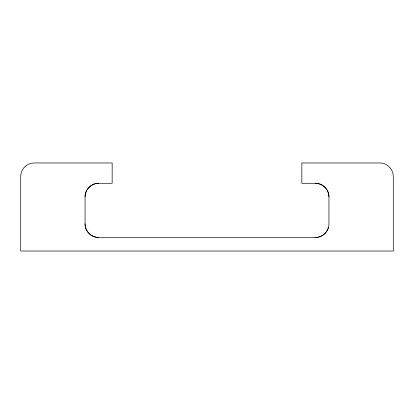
<?xml version="1.0" encoding="UTF-8"?>
<svg xmlns="http://www.w3.org/2000/svg" width="414" height="414" viewBox="0 0 414 414"><rect width="100%" height="100%" fill="white"/><g stroke="black" fill="none" stroke-linecap="round" stroke-linejoin="round"><path stroke-width="0.62" d="M85.056 196.836C85.015 189.586 91.354 183.242 98.61 183.288A13.548 13.548 0 0 0 85.056 196.836L85.056 223.938C85.015 231.188 91.354 237.532 98.61 237.486A13.548 13.548 0 0 1 85.056 223.938M328.478 227.441A13.548 13.548 0 0 1 315.39 237.486C322.646 237.532 328.985 231.188 328.944 223.938L328.944 196.836C328.985 189.586 322.646 183.242 315.39 183.288A13.548 13.548 0 0 1 328.944 196.836M96.027 183.288L112.158 183.288L112.158 162.966L34.248 162.966A13.548 13.548 0 0 0 20.7 176.514L20.7 251.034L393.3 251.034L393.3 176.514A13.548 13.548 0 0 0 379.752 162.966L301.842 162.966L301.842 183.288L317.973 183.288M97.678 237.486L316.322 237.486"/></g></svg>
